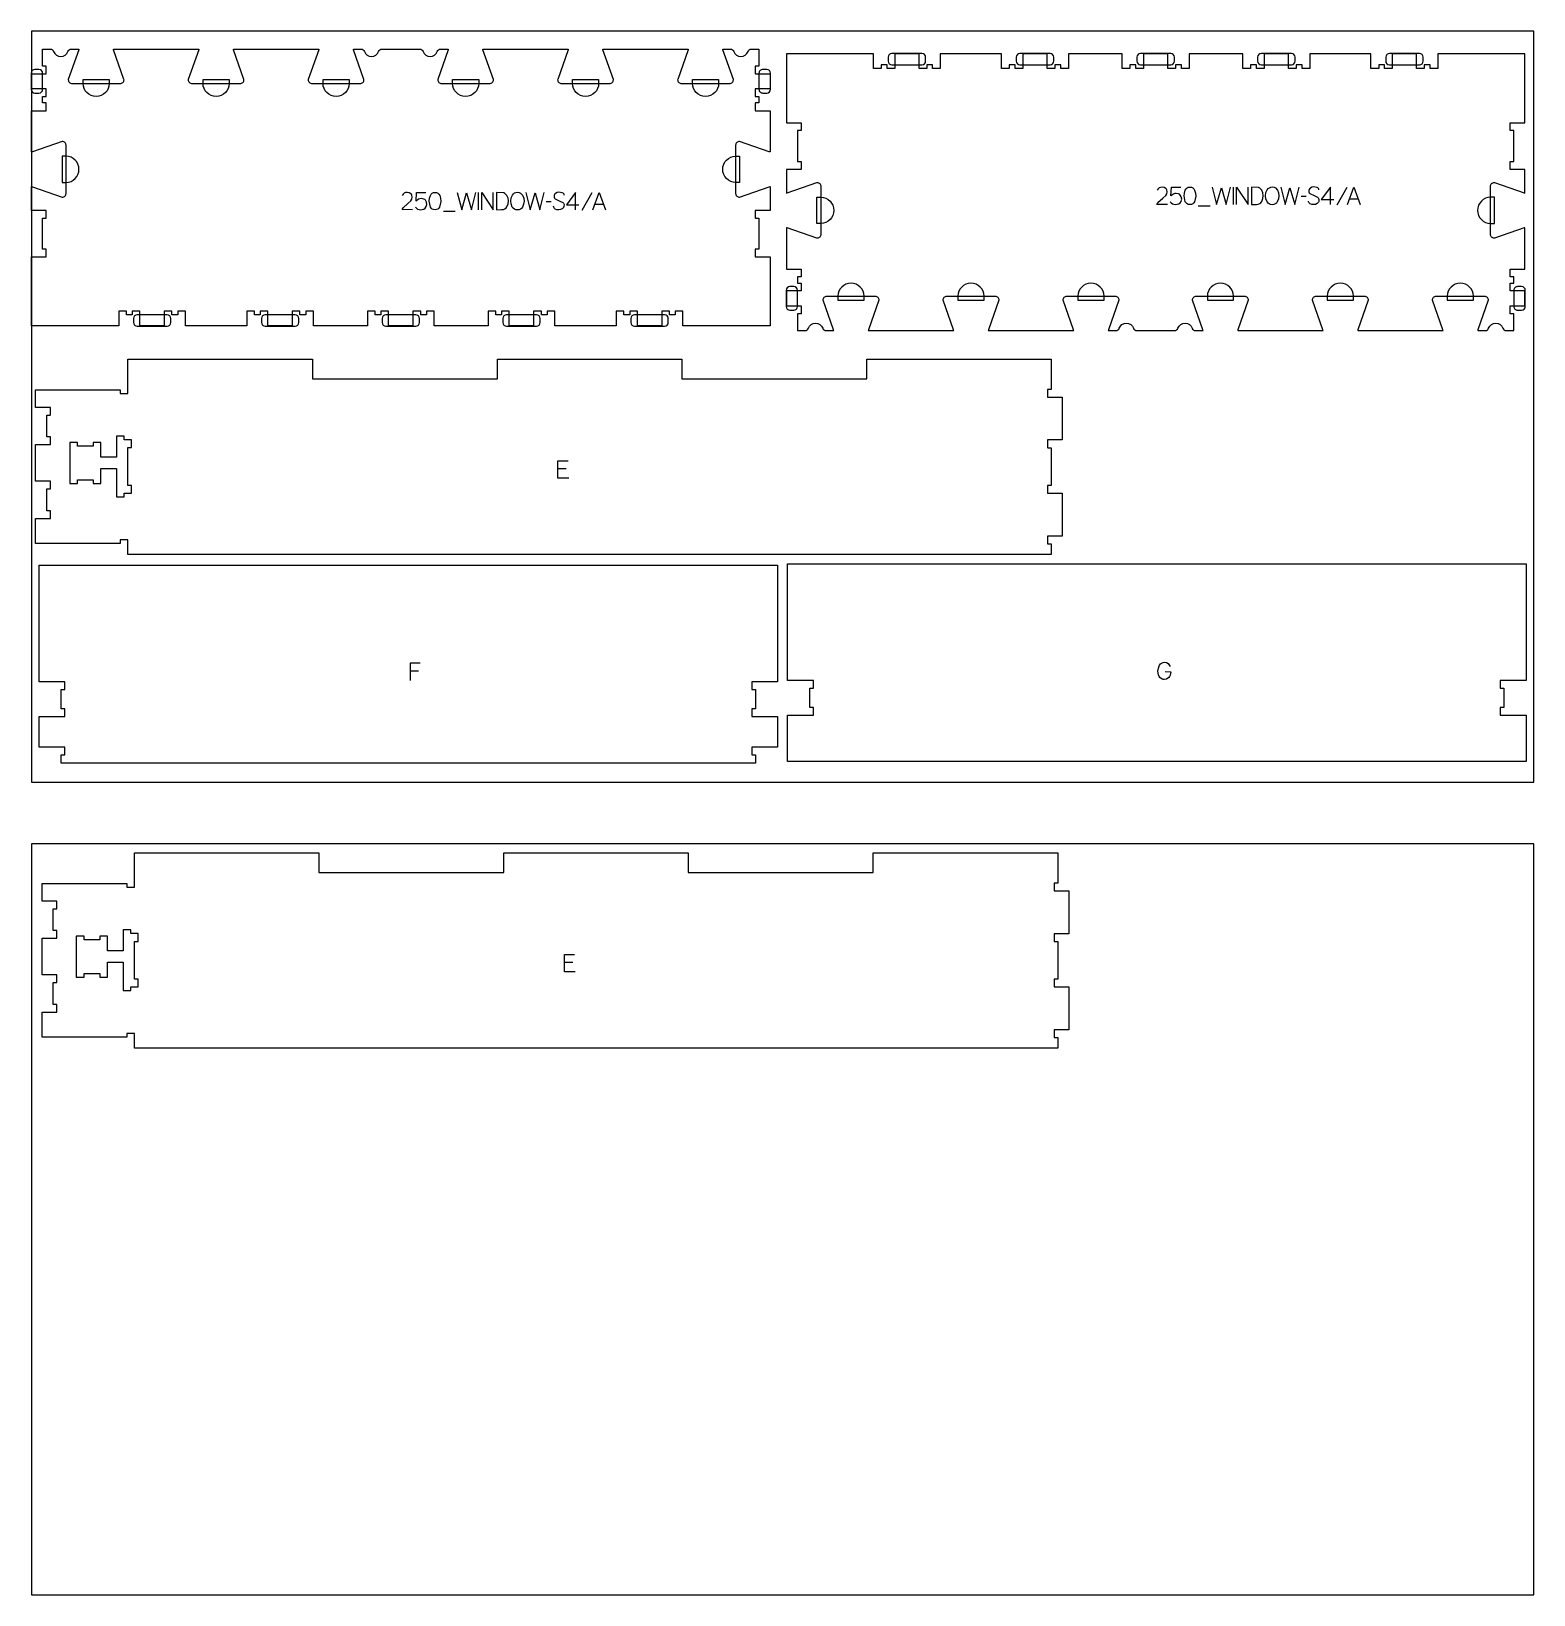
# Model space of a CAD drawing. Header units: millimetres. Extents: x -1220 to 1220, y -1930 to 4127.
# Drawn here: x -1220 to 1220, y -1930 to 610 of the extents above; entities that cross this region are included whole.
import ezdxf

# ---------------------------------------------------------------- set-up
doc = ezdxf.new("R2010")
doc.units = ezdxf.units.MM
for name, color, linetype, true_color in [('0_SHEET_SPRUCEPLY_2440X122', 1, 'Continuous', 0xff0000), ('1_ANYTOOL_1MMDEEP_LABELS_S', 2, 'Continuous', 0xffff00), ('3_ANYTOOL_CUTTHROUGH_INSID', 4, 'Continuous', 0x00ffff), ('4_ANYTOOL_CUTTHROUGH_OUTSI', 5, 'Continuous', 0x0000ff), ('5_ANYTOOL_HALF_MILL_9MM_IN', 3, 'Continuous', 0x00ff00)]:
    doc.layers.add(name, color=color, linetype=linetype, true_color=true_color)

msp = doc.modelspace()

# ---------------------------------------------------------------- linework, layer by layer
at = {"layer": '0_SHEET_SPRUCEPLY_2440X122'}
for points in [[(-1220, 610), (-1220, -610), (1220, -610), (1220, 610)], [(-1220, -710), (-1220, -1930), (1220, -1930), (1220, -710)]]:
    msp.add_lwpolyline(points, close=True, dxfattribs=at)
at = {"layer": '1_ANYTOOL_1MMDEEP_LABELS_S'}
for p, q in [((731.7, 356.7, 0), (731.7, 328.7, 0)), ((916.2, 356.2, 0), (900.2, 327.5, 0)), ((-494.3, 348.1, 0), (-494.3, 320.1, 0)), ((-375.6, 333.1, 0), (-383.8, 333, 0)), ((-309.8, 347.7, 0), (-325.8, 318.9, 0)), ((850.4, 341.6, 0), (842.2, 341.6, 0)), ((875, 336.8, 0), (895.3, 336.8, 0)), ((921, 337.6, 0), (935, 337.6, 0)), ((-550.9, 317.7, 0), (-531.6, 317.7, 0)), ((-351, 328.2, 0), (-330.7, 328.2, 0)), ((-305, 329, 0), (-291, 329, 0)), ((675.1, 326.3, 0), (694.4, 326.3, 0)), ((-351.4, -101, 0), (-365.1, -101, 0)), ((-591.5, -429.7, 0), (-605, -429.7, 0)), ((-340.8, -903.1, 0), (-354.4, -903.1, 0))]:
    msp.add_line(p, q, dxfattribs=at)
for points in [[(625.1, 328.7), (608, 328.8), (609.5, 331.9), (617.4, 338.9), (622.4, 343.3), (624.1, 345.9), (624.6, 349), (624, 352.3), (623.3, 353.6), (622.3, 354.7), (619.6, 356.2), (616.3, 356.7), (613.8, 356.4), (611.6, 355.5), (609.8, 354), (608.4, 351.9)], [(629.7, 333.1), (631.4, 331.2), (633.3, 329.8), (635.5, 329), (638, 328.7), (643.5, 329.6), (645.6, 331.1), (647.3, 333.6), (647.9, 335.5), (648.2, 337.2), (647.6, 340.9), (645.9, 344), (644.7, 345.2), (643.2, 346), (639.4, 346.7), (636.9, 346.4), (634.8, 345.6), (630.8, 342.6), (631.5, 356.7), (646.6, 356.7)], [(697.6, 356.7), (704.8, 328.7), (712.7, 355.8), (720.6, 328.7), (727.6, 356.7)], [(737.3, 328.7), (737.3, 356.7), (756, 328.7), (756, 356.7)], [(809, 356.7), (816.2, 328.7), (824.1, 355.8), (832, 328.7), (839, 356.7)], [(871.2, 352.4), (871, 353.7), (870.4, 354.8), (869.5, 355.6), (868.1, 356.1), (862.4, 357), (859.7, 356.6), (857.2, 355.3), (856.2, 354.4), (855.5, 353.2), (855, 351.9), (854.9, 350.4), (855, 348.9), (855.5, 347.6), (856.4, 346.6), (863.3, 343.1), (868.9, 340.4), (870, 339.4), (870.7, 338.3), (871.1, 336.9), (870.9, 333.7), (870.3, 332.2), (869.4, 331.1), (868.2, 330.1), (865.4, 328.8), (862.4, 328.4), (859.4, 328.7), (856.8, 329.8), (855.6, 330.6), (854.8, 331.6), (854.4, 332.8), (854.2, 334.2)], [(889.9, 328.7), (889.9, 356.7), (875, 336.8)], [(917.8, 328.7), (928, 356.7), (938.3, 328.7)], [(-600.9, 320.1), (-618, 320.2), (-616.5, 323.3), (-608.6, 330.3), (-603.6, 334.7), (-601.9, 337.3), (-601.4, 340.4), (-601.9, 343.7), (-602.7, 345.1), (-603.7, 346.1), (-606.4, 347.6), (-609.7, 348.1), (-612.2, 347.8), (-614.4, 346.9), (-616.2, 345.4), (-617.6, 343.3)], [(-596.3, 324.5), (-594.6, 322.6), (-592.7, 321.2), (-590.5, 320.4), (-588, 320.1), (-582.5, 321.1), (-580.4, 322.6), (-578.7, 325.1), (-578.1, 326.9), (-577.8, 328.7), (-578.4, 332.3), (-580.1, 335.4), (-581.3, 336.6), (-582.8, 337.4), (-586.6, 338.1), (-589, 337.8), (-591.2, 337), (-595.2, 334.1), (-594.5, 348.1), (-579.4, 348.1)], [(-528.4, 348.1), (-521.2, 320.1), (-513.3, 347.3), (-505.4, 320.1), (-498.4, 348.1)], [(-488.7, 320.1), (-488.7, 348.1), (-470, 320.1), (-470, 348.1)], [(-417, 348.1), (-409.8, 320.1), (-401.9, 347.3), (-394, 320.1), (-387, 348.1)], [(-354.8, 343.8), (-355, 345.1), (-355.6, 346.2), (-356.5, 347), (-357.9, 347.5), (-363.6, 348.4), (-366.3, 348), (-368.8, 346.7), (-369.8, 345.8), (-370.5, 344.7), (-371, 343.4), (-371.1, 341.9), (-371, 340.4), (-370.5, 339.1), (-369.6, 338), (-362.7, 334.5), (-357.1, 331.8), (-356, 330.9), (-355.3, 329.7), (-354.9, 328.3), (-355.1, 325.1), (-355.7, 323.7), (-356.6, 322.5), (-357.8, 321.5), (-360.6, 320.2), (-363.6, 319.8), (-366.5, 320.1), (-369.2, 321.2), (-370.4, 322.1), (-371.2, 323.1), (-371.6, 324.2), (-371.8, 325.6)], [(-336.1, 320.1), (-336.1, 348.1), (-351, 328.2)], [(-308.2, 320.1), (-298, 348.1), (-287.7, 320.1)], [(-347.4, -116), (-365.1, -116), (-365.1, -88), (-348.4, -88)], [(-588.5, -416.6), (-605, -416.6), (-605, -444.6)], [(621.5, -430.3), (630.6, -430.4), (629.7, -435.9), (628.6, -438.1), (627.2, -439.9), (623.7, -442.4), (620, -443.2), (618.1, -443), (616.3, -442.4), (612.9, -440), (611.5, -438.1), (610.5, -435.7), (609.7, -429.7), (610.3, -424.7), (612.2, -419.9), (613.7, -417.9), (615.6, -416.4), (617.9, -415.5), (620.6, -415.2), (623.7, -415.7), (626.1, -417.3), (629.5, -422.1)], [(-336.8, -918.1), (-354.4, -918.1), (-354.4, -890.1), (-337.8, -890.1)]]:
    msp.add_lwpolyline(points, dxfattribs=at)
for points in [[(661.6, 356.9), (664.1, 356.6), (666.2, 355.5), (667.8, 353.9), (669.1, 351.9), (670.6, 347.2), (671, 342.3), (669, 333.1), (667.8, 331.1), (666.2, 329.6), (664.1, 328.7), (661.6, 328.4), (659, 328.7), (657, 329.6), (655.3, 331.1), (654.1, 333.1), (652.2, 342.4), (652.6, 347.2), (654.1, 351.9), (655.3, 353.9), (657, 355.5), (659, 356.6)], [(761.6, 356.7), (761.6, 328.7), (769.6, 328.8), (772.5, 329.1), (774.9, 330), (776.8, 331.4), (778.2, 333.4), (780.1, 338.2), (780.7, 343.3), (780.1, 347.6), (778.4, 351.6), (775.1, 355.1), (773.1, 356)], [(795.7, 357), (798.3, 356.7), (800.4, 355.6), (803.6, 352.1), (805.5, 347.4), (806.1, 342.5), (805.4, 337.8), (803.5, 333), (802, 330.9), (800.2, 329.4), (798, 328.5), (795.4, 328.2), (792.7, 328.5), (790.4, 329.5), (788.5, 331), (787, 333.1), (785.1, 337.9), (784.4, 342.8), (785.1, 347.8), (787.1, 352.5), (788.7, 354.5), (790.6, 355.9), (793, 356.7)], [(-564.4, 348.3), (-561.9, 348), (-559.8, 346.9), (-558.1, 345.3), (-556.9, 343.3), (-555.4, 338.6), (-555, 333.7), (-557, 324.5), (-558.2, 322.5), (-559.8, 321), (-561.9, 320.2), (-564.4, 319.9), (-567, 320.2), (-569, 321), (-570.7, 322.5), (-571.9, 324.5), (-573.8, 333.8), (-573.4, 338.6), (-571.9, 343.3), (-570.7, 345.3), (-569, 346.9), (-567, 348)], [(-464.4, 348.1), (-464.4, 320.1), (-456.4, 320.2), (-453.5, 320.5), (-451.1, 321.4), (-449.2, 322.9), (-447.8, 324.9), (-445.9, 329.6), (-445.3, 334.7), (-445.9, 339), (-447.6, 343), (-450.9, 346.5), (-452.9, 347.5)], [(-430.3, 348.4), (-427.7, 348.1), (-425.6, 347), (-422.4, 343.5), (-420.5, 338.9), (-419.9, 333.9), (-420.6, 329.2), (-422.5, 324.4), (-424, 322.3), (-425.8, 320.9), (-428, 320), (-430.6, 319.7), (-433.3, 320), (-435.6, 320.9), (-437.5, 322.4), (-439, 324.5), (-440.9, 329.4), (-441.6, 334.2), (-440.9, 339.2), (-438.9, 343.9), (-437.3, 345.9), (-435.4, 347.3), (-433, 348.1)]]:
    msp.add_lwpolyline(points, close=True, dxfattribs=at)
at = {"layer": '3_ANYTOOL_CUTTHROUGH_INSID'}
for points in [[(-1069.2, -140.4), (-1057.2, -140.4), (-1057.2, -127.9), (-1063.2, -127.9), (-1063.2, -66.4), (-1057.2, -66.4), (-1057.2, -53.9), (-1069.2, -53.9), (-1069.2, -47.9), (-1081.7, -47.9), (-1081.7, -82), (-1107.2, -82), (-1107.2, -58), (-1119.7, -58), (-1119.7, -64), (-1145.2, -64), (-1145.2, -58), (-1157.7, -58), (-1157.7, -124.5), (-1145.2, -124.5), (-1145.2, -118.5), (-1119.7, -118.5), (-1119.7, -124.5), (-1107.2, -124.5), (-1107.2, -100.5), (-1081.7, -100.5), (-1081.7, -146.4), (-1069.2, -146.4)], [(-1058.6, -942.5), (-1046.6, -942.5), (-1046.6, -930), (-1052.6, -930), (-1052.6, -868.5), (-1046.6, -868.5), (-1046.6, -856), (-1058.6, -856), (-1058.6, -850), (-1071.1, -850), (-1071.1, -884.1), (-1096.6, -884.1), (-1096.6, -860.1), (-1109.1, -860.1), (-1109.1, -866.1), (-1134.6, -866.1), (-1134.6, -860.1), (-1147.1, -860.1), (-1147.1, -926.6), (-1134.6, -926.6), (-1134.6, -920.6), (-1109.1, -920.6), (-1109.1, -926.6), (-1096.6, -926.6), (-1096.6, -902.6), (-1071.1, -902.6), (-1071.1, -948.5), (-1058.6, -948.5)]]:
    msp.add_lwpolyline(points, close=True, dxfattribs=at)
at = {"layer": '4_ANYTOOL_CUTTHROUGH_OUTSI'}
for points in [[(-21.6, 357.4), (-20.3, 357.6), (-20.3, 319), (-44, 319, 0.414214), (-44.3, 318.8), (-44.3, 306.8, 0.414214), (-44, 306.5), (-38.3, 306.5), (-38.3, 256), (-44, 256, 0.414214), (-44.3, 255.8), (-44.3, 243.8, 0.414214), (-44, 243.5), (-20.3, 243.5), (-20.3, 131.5), (-161.8, 131.5), (-161.8, 155.3, 0.414214), (-162, 155.5), (-174, 155.5, 0.414214), (-174.3, 155.3), (-174.3, 149.5), (-183.8, 149.5), (-183.8, 155.3, 0.414214), (-184, 155.5), (-196, 155.5, 0.414214), (-196.3, 155.3), (-196.3, 131.5), (-235.8, 131.5), (-235.8, 155.3, 0.414214), (-236, 155.5), (-248, 155.5, 0.414214), (-248.3, 155.3), (-248.3, 149.5), (-257.8, 149.5), (-257.8, 155.3, 0.414214), (-258, 155.5), (-270, 155.5, 0.414214), (-270.3, 155.3), (-270.3, 131.5), (-369.8, 131.5), (-369.8, 155.3, 0.414214), (-370, 155.5), (-382, 155.5, 0.414214), (-382.3, 155.3), (-382.3, 149.5), (-391.8, 149.5), (-391.8, 155.3, 0.414214), (-392, 155.5), (-404, 155.5, 0.414214), (-404.3, 155.3), (-404.3, 131.5), (-443.8, 131.5), (-443.8, 155.3, 0.414214), (-444, 155.5), (-456, 155.5, 0.414214), (-456.3, 155.3), (-456.3, 149.5), (-465.8, 149.5), (-465.8, 155.3, 0.414214), (-466, 155.5), (-478, 155.5, 0.414214), (-478.3, 155.3), (-478.3, 131.5), (-565.8, 131.5), (-565.8, 155.3, 0.414214), (-566, 155.5), (-578, 155.5, 0.414214), (-578.3, 155.3), (-578.3, 149.5), (-587.8, 149.5), (-587.8, 155.3, 0.414214), (-588, 155.5), (-600, 155.5, 0.414214), (-600.3, 155.3), (-600.3, 131.5), (-639.8, 131.5), (-639.8, 155.3, 0.414214), (-640, 155.5), (-652, 155.5, 0.414214), (-652.3, 155.3), (-652.3, 149.5), (-661.8, 149.5), (-661.8, 155.3, 0.414214), (-662, 155.5), (-674, 155.5, 0.414214), (-674.3, 155.3), (-674.3, 131.5), (-761.8, 131.5), (-761.8, 155.3, 0.414214), (-762, 155.5), (-774, 155.5, 0.414214), (-774.3, 155.3), (-774.3, 149.5), (-783.8, 149.5), (-783.8, 155.3, 0.414214), (-784, 155.5), (-796, 155.5, 0.414214), (-796.3, 155.3), (-796.3, 131.5), (-835.8, 131.5), (-835.8, 155.3, 0.414214), (-836, 155.5), (-848, 155.5, 0.414214), (-848.3, 155.3), (-848.3, 149.5), (-857.8, 149.5), (-857.8, 155.3, 0.414214), (-858, 155.5), (-870, 155.5, 0.414214), (-870.3, 155.3), (-870.3, 131.5), (-969.8, 131.5), (-969.8, 155.3, 0.414214), (-970, 155.5), (-982, 155.5, 0.414214), (-982.3, 155.3), (-982.3, 149.5), (-991.8, 149.5), (-991.8, 155.3, 0.414214), (-992, 155.5), (-1004, 155.5, 0.414214), (-1004.3, 155.3), (-1004.3, 131.5), (-1043.8, 131.5), (-1043.8, 155.3, 0.414214), (-1044, 155.5), (-1056, 155.5, 0.414214), (-1056.3, 155.3), (-1056.3, 149.5), (-1065.8, 149.5), (-1065.8, 155.3, 0.414214), (-1066, 155.5), (-1078, 155.5, 0.414214), (-1078.3, 155.3), (-1078.3, 131.5), (-1219.8, 131.5), (-1219.8, 243.5), (-1196, 243.5, 0.414214), (-1195.8, 243.8), (-1195.8, 255.8, 0.414214), (-1196, 256), (-1201.8, 256), (-1201.8, 306.5), (-1196, 306.5, 0.414214), (-1195.8, 306.8), (-1195.8, 318.8, 0.414214), (-1196, 319), (-1219.8, 319), (-1219.8, 357.6), (-1218.4, 357.4), (-1170.1, 340.5), (-1170, 340.5, 0.414214), (-1163.8, 346.7), (-1163.8, 424.7, 0.414214), (-1170, 431), (-1170.1, 431), (-1218.4, 414.1), (-1219.8, 413.9), (-1219.8, 481), (-1196, 481, 0.414214), (-1195.8, 481.3), (-1195.8, 493.3, 0.414214), (-1196, 493.5), (-1201.8, 493.5), (-1201.8, 504), (-1196, 504, 0.414214), (-1195.8, 504.3), (-1195.8, 516.3, 0.414214), (-1196, 516.5), (-1219.8, 516.5), (-1219.8, 541), (-1196, 541, 0.414214), (-1195.8, 541.3), (-1195.8, 553.3, 0.414214), (-1196, 553.5), (-1201.8, 553.5), (-1201.8, 581), (-1189.3, 581, -0.317837), (-1183.9, 577.2, 0.707107), (-1160.8, 577.2, -0.317837), (-1155.4, 581), (-1143, 581), (-1143.2, 579.6), (-1160.1, 531.4), (-1160.1, 531.3, 0.414214), (-1153.9, 525), (-1075.9, 525, 0.414214), (-1069.6, 531.3), (-1069.7, 531.4), (-1086.6, 579.7), (-1086.8, 581), (-948.1, 581), (-948.3, 579.6), (-965.2, 531.4), (-965.3, 531.3, 0.414214), (-959, 525), (-881, 525, 0.414214), (-874.8, 531.3), (-874.8, 531.4), (-891.7, 579.7), (-891.9, 581), (-753.2, 581), (-753.4, 579.6), (-770.3, 531.4), (-770.4, 531.3, 0.414214), (-764.1, 525), (-686.1, 525, 0.414214), (-679.9, 531.3), (-679.9, 531.4), (-696.8, 579.7), (-697, 581), (-684.6, 581, -0.317837), (-679.2, 577.2, 0.707107), (-656.1, 577.2, -0.317837), (-650.7, 581), (-589.3, 581, -0.317837), (-583.9, 577.2, 0.707107), (-560.8, 577.2, -0.317837), (-555.4, 581), (-543, 581), (-543.2, 579.6), (-560.1, 531.4), (-560.1, 531.3, 0.414214), (-553.9, 525), (-475.9, 525, 0.414214), (-469.6, 531.3), (-469.7, 531.4), (-486.6, 579.7), (-486.8, 581), (-348.1, 581), (-348.3, 579.6), (-365.2, 531.4), (-365.3, 531.3, 0.414214), (-359, 525), (-281, 525, 0.414214), (-274.8, 531.3), (-274.8, 531.4), (-291.7, 579.7), (-291.9, 581), (-153.2, 581), (-153.4, 579.6), (-170.3, 531.4), (-170.4, 531.3, 0.414214), (-164.1, 525), (-86.1, 525, 0.414214), (-79.9, 531.3), (-79.9, 531.4), (-96.8, 579.7), (-97, 581), (-84.6, 581, -0.317837), (-79.2, 577.2, 0.707107), (-56.1, 577.2, -0.317837), (-50.7, 581), (-38.3, 581), (-38.3, 553.5), (-44, 553.5, 0.414214), (-44.3, 553.3), (-44.3, 541.3, 0.414214), (-44, 541), (-20.3, 541), (-20.3, 516.5), (-44, 516.5, 0.414214), (-44.3, 516.3), (-44.3, 504.3, 0.414214), (-44, 504), (-38.3, 504), (-38.3, 493.5), (-44, 493.5, 0.414214), (-44.3, 493.3), (-44.3, 481.3, 0.414214), (-44, 481), (-20.3, 481), (-20.3, 413.9), (-21.6, 414.1), (-69.9, 431), (-70, 431, 0.414214), (-76.2, 424.7), (-76.2, 346.7, 0.414214), (-70, 340.5), (-69.9, 340.5)], [(1204.4, 347.4), (1205.7, 347.2), (1205.7, 385.7), (1182, 385.7, -0.414214), (1181.7, 386), (1181.7, 398, -0.414214), (1182, 398.2), (1187.7, 398.2), (1187.7, 448.7), (1182, 448.7, -0.414214), (1181.7, 449), (1181.7, 461, -0.414214), (1182, 461.2), (1205.7, 461.2), (1205.7, 573.3), (1064.2, 573.3), (1064.2, 549.5, -0.414214), (1064, 549.3), (1052, 549.3, -0.414214), (1051.7, 549.5), (1051.7, 555.3), (1042.2, 555.3), (1042.2, 549.5, -0.414214), (1042, 549.3), (1030, 549.3, -0.414214), (1029.7, 549.5), (1029.7, 573.3), (990.2, 573.3), (990.2, 549.5, -0.414214), (990, 549.3), (978, 549.3, -0.414214), (977.7, 549.5), (977.7, 555.3), (968.2, 555.3), (968.2, 549.5, -0.414214), (968, 549.3), (956, 549.3, -0.414214), (955.7, 549.5), (955.7, 573.3), (856.2, 573.3), (856.2, 549.5, -0.414214), (856, 549.3), (844, 549.3, -0.414214), (843.7, 549.5), (843.7, 555.3), (834.2, 555.3), (834.2, 549.5, -0.414214), (834, 549.3), (822, 549.3, -0.414214), (821.7, 549.5), (821.7, 573.3), (782.2, 573.3), (782.2, 549.5, -0.414214), (782, 549.3), (770, 549.3, -0.414214), (769.7, 549.5), (769.7, 555.3), (760.2, 555.3), (760.2, 549.5, -0.414214), (760, 549.3), (748, 549.3, -0.414214), (747.7, 549.5), (747.7, 573.3), (660.2, 573.3), (660.2, 549.5, -0.414214), (660, 549.3), (648, 549.3, -0.414214), (647.7, 549.5), (647.7, 555.3), (638.2, 555.3), (638.2, 549.5, -0.414214), (638, 549.3), (626, 549.3, -0.414214), (625.7, 549.5), (625.7, 573.3), (586.2, 573.3), (586.2, 549.5, -0.414214), (586, 549.3), (574, 549.3, -0.414214), (573.7, 549.5), (573.7, 555.3), (564.2, 555.3), (564.2, 549.5, -0.414214), (564, 549.3), (552, 549.3, -0.414214), (551.7, 549.5), (551.7, 573.3), (464.2, 573.3), (464.2, 549.5, -0.414214), (464, 549.3), (452, 549.3, -0.414214), (451.7, 549.5), (451.7, 555.3), (442.2, 555.3), (442.2, 549.5, -0.414214), (442, 549.3), (430, 549.3, -0.414214), (429.7, 549.5), (429.7, 573.3), (390.2, 573.3), (390.2, 549.5, -0.414214), (390, 549.3), (378, 549.3, -0.414214), (377.7, 549.5), (377.7, 555.3), (368.2, 555.3), (368.2, 549.5, -0.414214), (368, 549.3), (356, 549.3, -0.414214), (355.7, 549.5), (355.7, 573.3), (256.2, 573.3), (256.2, 549.5, -0.414214), (256, 549.3), (244, 549.3, -0.414214), (243.7, 549.5), (243.7, 555.3), (234.2, 555.3), (234.2, 549.5, -0.414214), (234, 549.3), (222, 549.3, -0.414214), (221.7, 549.5), (221.7, 573.3), (182.2, 573.3), (182.2, 549.5, -0.414214), (182, 549.3), (170, 549.3, -0.414214), (169.7, 549.5), (169.7, 555.3), (160.2, 555.3), (160.2, 549.5, -0.414214), (160, 549.3), (148, 549.3, -0.414214), (147.7, 549.5), (147.7, 573.3), (6.2, 573.3), (6.2, 461.2), (30, 461.2, -0.414214), (30.2, 461), (30.2, 449, -0.414214), (30, 448.7), (24.2, 448.7), (24.2, 398.2), (30, 398.2, -0.414214), (30.2, 398), (30.2, 386, -0.414214), (30, 385.7), (6.2, 385.7), (6.2, 347.2), (7.6, 347.4), (55.9, 364.3), (56, 364.3, -0.414214), (62.2, 358), (62.2, 280, -0.414214), (56, 273.8), (55.9, 273.8), (7.6, 290.7), (6.2, 290.9), (6.2, 223.7), (30, 223.7, -0.414214), (30.2, 223.5), (30.2, 211.5, -0.414214), (30, 211.2), (24.2, 211.2), (24.2, 200.7), (30, 200.7, -0.414214), (30.2, 200.5), (30.2, 188.5, -0.414214), (30, 188.2), (6.2, 188.2), (6.2, 163.7), (30, 163.7, -0.414214), (30.2, 163.5), (30.2, 151.5, -0.414214), (30, 151.2), (24.2, 151.2), (24.2, 123.7), (36.7, 123.7, 0.317837), (42.1, 127.6, -0.707107), (65.2, 127.6, 0.317837), (70.6, 123.7), (83, 123.7), (82.8, 125.1), (65.9, 173.4), (65.9, 173.5, -0.414214), (72.1, 179.7), (150.1, 179.7, -0.414214), (156.4, 173.5), (156.3, 173.4), (139.4, 125.1), (139.2, 123.7), (277.9, 123.7), (277.7, 125.1), (260.8, 173.4), (260.7, 173.5, -0.414214), (267, 179.7), (345, 179.7, -0.414214), (351.2, 173.5), (351.2, 173.4), (334.3, 125.1), (334.1, 123.7), (472.8, 123.7), (472.6, 125.1), (455.7, 173.4), (455.6, 173.5, -0.414214), (461.9, 179.7), (539.9, 179.7, -0.414214), (546.1, 173.5), (546.1, 173.4), (529.2, 125.1), (529, 123.7), (541.4, 123.7, 0.317837), (546.8, 127.6, -0.707107), (569.9, 127.6, 0.317837), (575.3, 123.7), (636.7, 123.7, 0.317837), (642.1, 127.6, -0.707107), (665.2, 127.6, 0.317837), (670.6, 123.7), (683, 123.7), (682.8, 125.1), (665.9, 173.4), (665.9, 173.5, -0.414214), (672.1, 179.7), (750.1, 179.7, -0.414214), (756.4, 173.5), (756.3, 173.4), (739.4, 125.1), (739.2, 123.7), (877.9, 123.7), (877.7, 125.1), (860.8, 173.4), (860.7, 173.5, -0.414214), (867, 179.7), (945, 179.7, -0.414214), (951.2, 173.5), (951.2, 173.4), (934.3, 125.1), (934.1, 123.7), (1072.8, 123.7), (1072.6, 125.1), (1055.7, 173.4), (1055.6, 173.5, -0.414214), (1061.9, 179.7), (1139.9, 179.7, -0.414214), (1146.1, 173.5), (1146.1, 173.4), (1129.2, 125.1), (1129, 123.7), (1141.4, 123.7, 0.317837), (1146.8, 127.6, -0.707107), (1169.9, 127.6, 0.317837), (1175.3, 123.7), (1187.7, 123.7), (1187.7, 151.2), (1182, 151.2, -0.414214), (1181.7, 151.5), (1181.7, 163.5, -0.414214), (1182, 163.7), (1205.7, 163.7), (1205.7, 188.2), (1182, 188.2, -0.414214), (1181.7, 188.5), (1181.7, 200.5, -0.414214), (1182, 200.7), (1187.7, 200.7), (1187.7, 211.2), (1182, 211.2, -0.414214), (1181.7, 211.5), (1181.7, 223.5, -0.414214), (1182, 223.7), (1205.7, 223.7), (1205.7, 290.9), (1204.4, 290.7), (1156.1, 273.8), (1156, 273.8, -0.414214), (1149.8, 280), (1149.8, 358, -0.414214), (1156, 364.3), (1156.1, 364.3)], [(-163.4, -240), (-1063.2, -240), (-1063.2, -216.2, 0.414214), (-1063.4, -216), (-1075.4, -216, 0.414214), (-1075.7, -216.2), (-1075.7, -222), (-1213.2, -222), (-1213.2, -181.5), (-1189.4, -181.5, 0.414214), (-1189.2, -181.2), (-1189.2, -169.2, 0.414214), (-1189.4, -169), (-1195.2, -169), (-1195.2, -133.5), (-1189.4, -133.5, 0.414214), (-1189.2, -133.2), (-1189.2, -121.2, 0.414214), (-1189.4, -121), (-1213.2, -121), (-1213.2, -61.5), (-1189.4, -61.5, 0.414214), (-1189.2, -61.2), (-1189.2, -49.2, 0.414214), (-1189.4, -49), (-1195.2, -49), (-1195.2, -13.5), (-1189.4, -13.5, 0.414214), (-1189.2, -13.2), (-1189.2, -1.2, 0.414214), (-1189.4, -1), (-1213.2, -1), (-1213.2, 27.5), (-1075.7, 27.5), (-1075.7, 21.8, 0.414214), (-1075.4, 21.5), (-1063.4, 21.5, 0.414214), (-1063.2, 21.8), (-1063.2, 77.5), (-763.7, 77.5), (-763.7, 45.8, 0.414214), (-763.4, 45.5), (-463.4, 45.5, 0.414214), (-463.2, 45.8), (-463.2, 77.5), (-163.7, 77.5), (-163.7, 45.8, 0.414214), (-163.4, 45.5), (136.6, 45.5, 0.414214), (136.8, 45.8), (136.8, 77.5), (436.3, 77.5), (436.3, 28), (430.6, 28, 0.414214), (430.3, 27.8), (430.3, 15.8, 0.414214), (430.6, 15.5), (454.3, 15.5), (454.3, -54), (430.6, -54, 0.414214), (430.3, -54.2), (430.3, -66.2, 0.414214), (430.6, -66.5), (436.3, -66.5), (436.3, -128), (430.6, -128, 0.414214), (430.3, -128.2), (430.3, -140.2, 0.414214), (430.6, -140.5), (454.3, -140.5), (454.3, -210), (430.6, -210, 0.414214), (430.3, -210.2), (430.3, -222.2, 0.414214), (430.6, -222.5), (436.3, -222.5), (436.3, -240)], [(-50, -552.8, 0.414214), (-50.2, -553.1), (-50.2, -565.1, 0.414214), (-50, -565.3), (-44.2, -565.3), (-44.2, -578.8), (-1171.7, -578.8), (-1171.7, -565.3), (-1166, -565.3, 0.414214), (-1165.7, -565.1), (-1165.7, -553.1, 0.414214), (-1166, -552.8), (-1207.7, -552.8), (-1207.7, -503.3), (-1166, -503.3, 0.414214), (-1165.7, -503.1), (-1165.7, -491.1, 0.414214), (-1166, -490.8), (-1171.7, -490.8), (-1171.7, -459.3), (-1166, -459.3, 0.414214), (-1165.7, -459.1), (-1165.7, -447.1, 0.414214), (-1166, -446.8), (-1207.7, -446.8), (-1207.7, -257.3), (-8.2, -257.3), (-8.2, -446.8), (-50, -446.8, 0.414214), (-50.2, -447.1), (-50.2, -459.1, 0.414214), (-50, -459.3), (-44.2, -459.3), (-44.2, -490.8), (-50, -490.8, 0.414214), (-50.2, -491.1), (-50.2, -503.1, 0.414214), (-50, -503.3), (-8.2, -503.3), (-8.2, -552.8)], [(1165.7, -501.1), (1207.5, -501.1), (1207.5, -576.6), (8, -576.6), (8, -501.1), (49.7, -501.1, 0.414214), (50, -500.9), (50, -488.9, 0.414214), (49.7, -488.6), (44, -488.6), (44, -457.1), (49.7, -457.1, 0.414214), (50, -456.9), (50, -444.9, 0.414214), (49.7, -444.6), (8, -444.6), (8, -255.1), (1207.5, -255.1), (1207.5, -444.6), (1165.7, -444.6, 0.414214), (1165.5, -444.9), (1165.5, -456.9, 0.414214), (1165.7, -457.1), (1171.5, -457.1), (1171.5, -488.6), (1165.7, -488.6, 0.414214), (1165.5, -488.9), (1165.5, -500.9, 0.414214)], [(-152.8, -1042.1), (-1052.6, -1042.1), (-1052.6, -1018.3, 0.414214), (-1052.8, -1018.1), (-1064.8, -1018.1, 0.414214), (-1065.1, -1018.3), (-1065.1, -1024.1), (-1202.6, -1024.1), (-1202.6, -983.6), (-1178.8, -983.6, 0.414214), (-1178.6, -983.3), (-1178.6, -971.3, 0.414214), (-1178.8, -971.1), (-1184.6, -971.1), (-1184.6, -935.6), (-1178.8, -935.6, 0.414214), (-1178.6, -935.3), (-1178.6, -923.3, 0.414214), (-1178.8, -923.1), (-1202.6, -923.1), (-1202.6, -863.6), (-1178.8, -863.6, 0.414214), (-1178.6, -863.3), (-1178.6, -851.3, 0.414214), (-1178.8, -851.1), (-1184.6, -851.1), (-1184.6, -815.6), (-1178.8, -815.6, 0.414214), (-1178.6, -815.3), (-1178.6, -803.3, 0.414214), (-1178.8, -803.1), (-1202.6, -803.1), (-1202.6, -774.6), (-1065.1, -774.6), (-1065.1, -780.3, 0.414214), (-1064.8, -780.6), (-1052.8, -780.6, 0.414214), (-1052.6, -780.3), (-1052.6, -724.6), (-753.1, -724.6), (-753.1, -756.3, 0.414214), (-752.8, -756.6), (-452.8, -756.6, 0.414214), (-452.6, -756.3), (-452.6, -724.6), (-153.1, -724.6), (-153.1, -756.3, 0.414214), (-152.8, -756.6), (147.2, -756.6, 0.414214), (147.4, -756.3), (147.4, -724.6), (446.9, -724.6), (446.9, -774.1), (441.2, -774.1, 0.414214), (440.9, -774.3), (440.9, -786.3, 0.414214), (441.2, -786.6), (464.9, -786.6), (464.9, -856.1), (441.2, -856.1, 0.414214), (440.9, -856.3), (440.9, -868.3, 0.414214), (441.2, -868.6), (446.9, -868.6), (446.9, -930.1), (441.2, -930.1, 0.414214), (440.9, -930.3), (440.9, -942.3, 0.414214), (441.2, -942.6), (464.9, -942.6), (464.9, -1012.1), (441.2, -1012.1, 0.414214), (440.9, -1012.3), (440.9, -1024.3, 0.414214), (441.2, -1024.6), (446.9, -1024.6), (446.9, -1042.1)]]:
    msp.add_lwpolyline(points, format="xyb", close=True, dxfattribs=at)
at = {"layer": '5_ANYTOOL_HALF_MILL_9MM_IN'}
for points in [[(177.6, 573.7, 0.414214), (171.6, 567.8), (171.6, 561.3, 0.414214), (177.6, 555.3), (226.4, 555.3, 0.414214), (232.4, 561.3), (232.4, 567.8, 0.414214), (226.4, 573.7)], [(385.6, 573.7, 0.414214), (379.6, 567.8), (379.6, 561.3, 0.414214), (385.6, 555.3), (434.4, 555.3, 0.414214), (440.4, 561.3), (440.4, 567.8, 0.414214), (434.4, 573.7)], [(581.6, 573.7, 0.414214), (575.6, 567.8), (575.6, 561.3, 0.414214), (581.6, 555.3), (630.4, 555.3, 0.414214), (636.4, 561.3), (636.4, 567.8, 0.414214), (630.4, 573.7)], [(777.6, 573.7, 0.414214), (771.6, 567.8), (771.6, 561.3, 0.414214), (777.6, 555.3), (826.4, 555.3, 0.414214), (832.4, 561.3), (832.4, 567.8, 0.414214), (826.4, 573.7)], [(985.6, 573.7, 0.414214), (979.6, 567.8), (979.6, 561.3, 0.414214), (985.6, 555.3), (1034.4, 555.3, 0.414214), (1040.4, 561.3), (1040.4, 567.8, 0.414214), (1034.4, 573.7)], [(-1214.3, 547.9, 0.414214), (-1220.3, 541.9), (-1220.3, 515.7, 0.414214), (-1214.3, 509.7), (-1207.8, 509.7, 0.414214), (-1201.8, 515.7), (-1201.8, 541.9, 0.414214), (-1207.8, 547.9)], [(-32.2, 547.9, 0.414214), (-38.3, 541.9), (-38.3, 515.7, 0.414214), (-32.2, 509.7), (-25.7, 509.7, 0.414214), (-19.7, 515.7), (-19.7, 541.9, 0.414214), (-25.7, 547.9)], [(-1093.6, 525.3, -1), (-1136.1, 525.3), (-1136.1, 531.5), (-1093.6, 531.5)], [(-898.8, 525.3, -1), (-941.3, 525.3), (-941.3, 531.5), (-898.8, 531.5)], [(-703.9, 525.3, -1), (-746.4, 525.3), (-746.4, 531.5), (-703.9, 531.5)], [(-493.6, 525.3, -1), (-536.1, 525.3), (-536.1, 531.5), (-493.6, 531.5)], [(-298.8, 525.3, -1), (-341.3, 525.3), (-341.3, 531.5), (-298.8, 531.5)], [(-103.9, 525.3, -1), (-146.4, 525.3), (-146.4, 531.5), (-103.9, 531.5)], [(-1164, 364.5, 1), (-1164, 407), (-1170.3, 407), (-1170.3, 364.5)], [(-76, 364.5, -1), (-76, 407), (-69.7, 407), (-69.7, 364.5)], [(62, 340.3, -1), (62, 297.8), (55.7, 297.8), (55.7, 340.3)], [(1150, 340.3, 1), (1150, 297.8), (1156.3, 297.8), (1156.3, 340.3)], [(11.7, 195.1, 0.414214), (5.7, 189.1), (5.7, 162.9, 0.414214), (11.7, 156.9), (18.2, 156.9, 0.414214), (24.2, 162.9), (24.2, 189.1, 0.414214), (18.2, 195.1)], [(132.4, 179.5, 1), (89.9, 179.5), (89.9, 173.2), (132.4, 173.2)], [(327.2, 179.5, 1), (284.7, 179.5), (284.7, 173.2), (327.2, 173.2)], [(522.1, 179.5, 1), (479.6, 179.5), (479.6, 173.2), (522.1, 173.2)], [(732.4, 179.5, 1), (689.9, 179.5), (689.9, 173.2), (732.4, 173.2)], [(927.2, 179.5, 1), (884.7, 179.5), (884.7, 173.2), (927.2, 173.2)], [(1122.1, 179.5, 1), (1079.6, 179.5), (1079.6, 173.2), (1122.1, 173.2)], [(1193.8, 195.1, 0.414214), (1187.7, 189.1), (1187.7, 162.9, 0.414214), (1193.8, 156.9), (1200.3, 156.9, 0.414214), (1206.3, 162.9), (1206.3, 189.1, 0.414214), (1200.3, 195.1)], [(-1048.4, 149.5, 0.414214), (-1054.4, 143.5), (-1054.4, 137, 0.414214), (-1048.4, 131), (-999.6, 131, 0.414214), (-993.6, 137), (-993.6, 143.5, 0.414214), (-999.6, 149.5)], [(-840.4, 149.5, 0.414214), (-846.4, 143.5), (-846.4, 137, 0.414214), (-840.4, 131), (-791.6, 131, 0.414214), (-785.6, 137), (-785.6, 143.5, 0.414214), (-791.6, 149.5)], [(-644.4, 149.5, 0.414214), (-650.4, 143.5), (-650.4, 137, 0.414214), (-644.4, 131), (-595.6, 131, 0.414214), (-589.6, 137), (-589.6, 143.5, 0.414214), (-595.6, 149.5)], [(-448.4, 149.5, 0.414214), (-454.4, 143.5), (-454.4, 137, 0.414214), (-448.4, 131), (-399.6, 131, 0.414214), (-393.6, 137), (-393.6, 143.5, 0.414214), (-399.6, 149.5)], [(-240.4, 149.5, 0.414214), (-246.4, 143.5), (-246.4, 137, 0.414214), (-240.4, 131), (-191.6, 131, 0.414214), (-185.6, 137), (-185.6, 143.5, 0.414214), (-191.6, 149.5)]]:
    msp.add_lwpolyline(points, format="xyb", close=True, dxfattribs=at)

doc.saveas('drawing.dxf')
